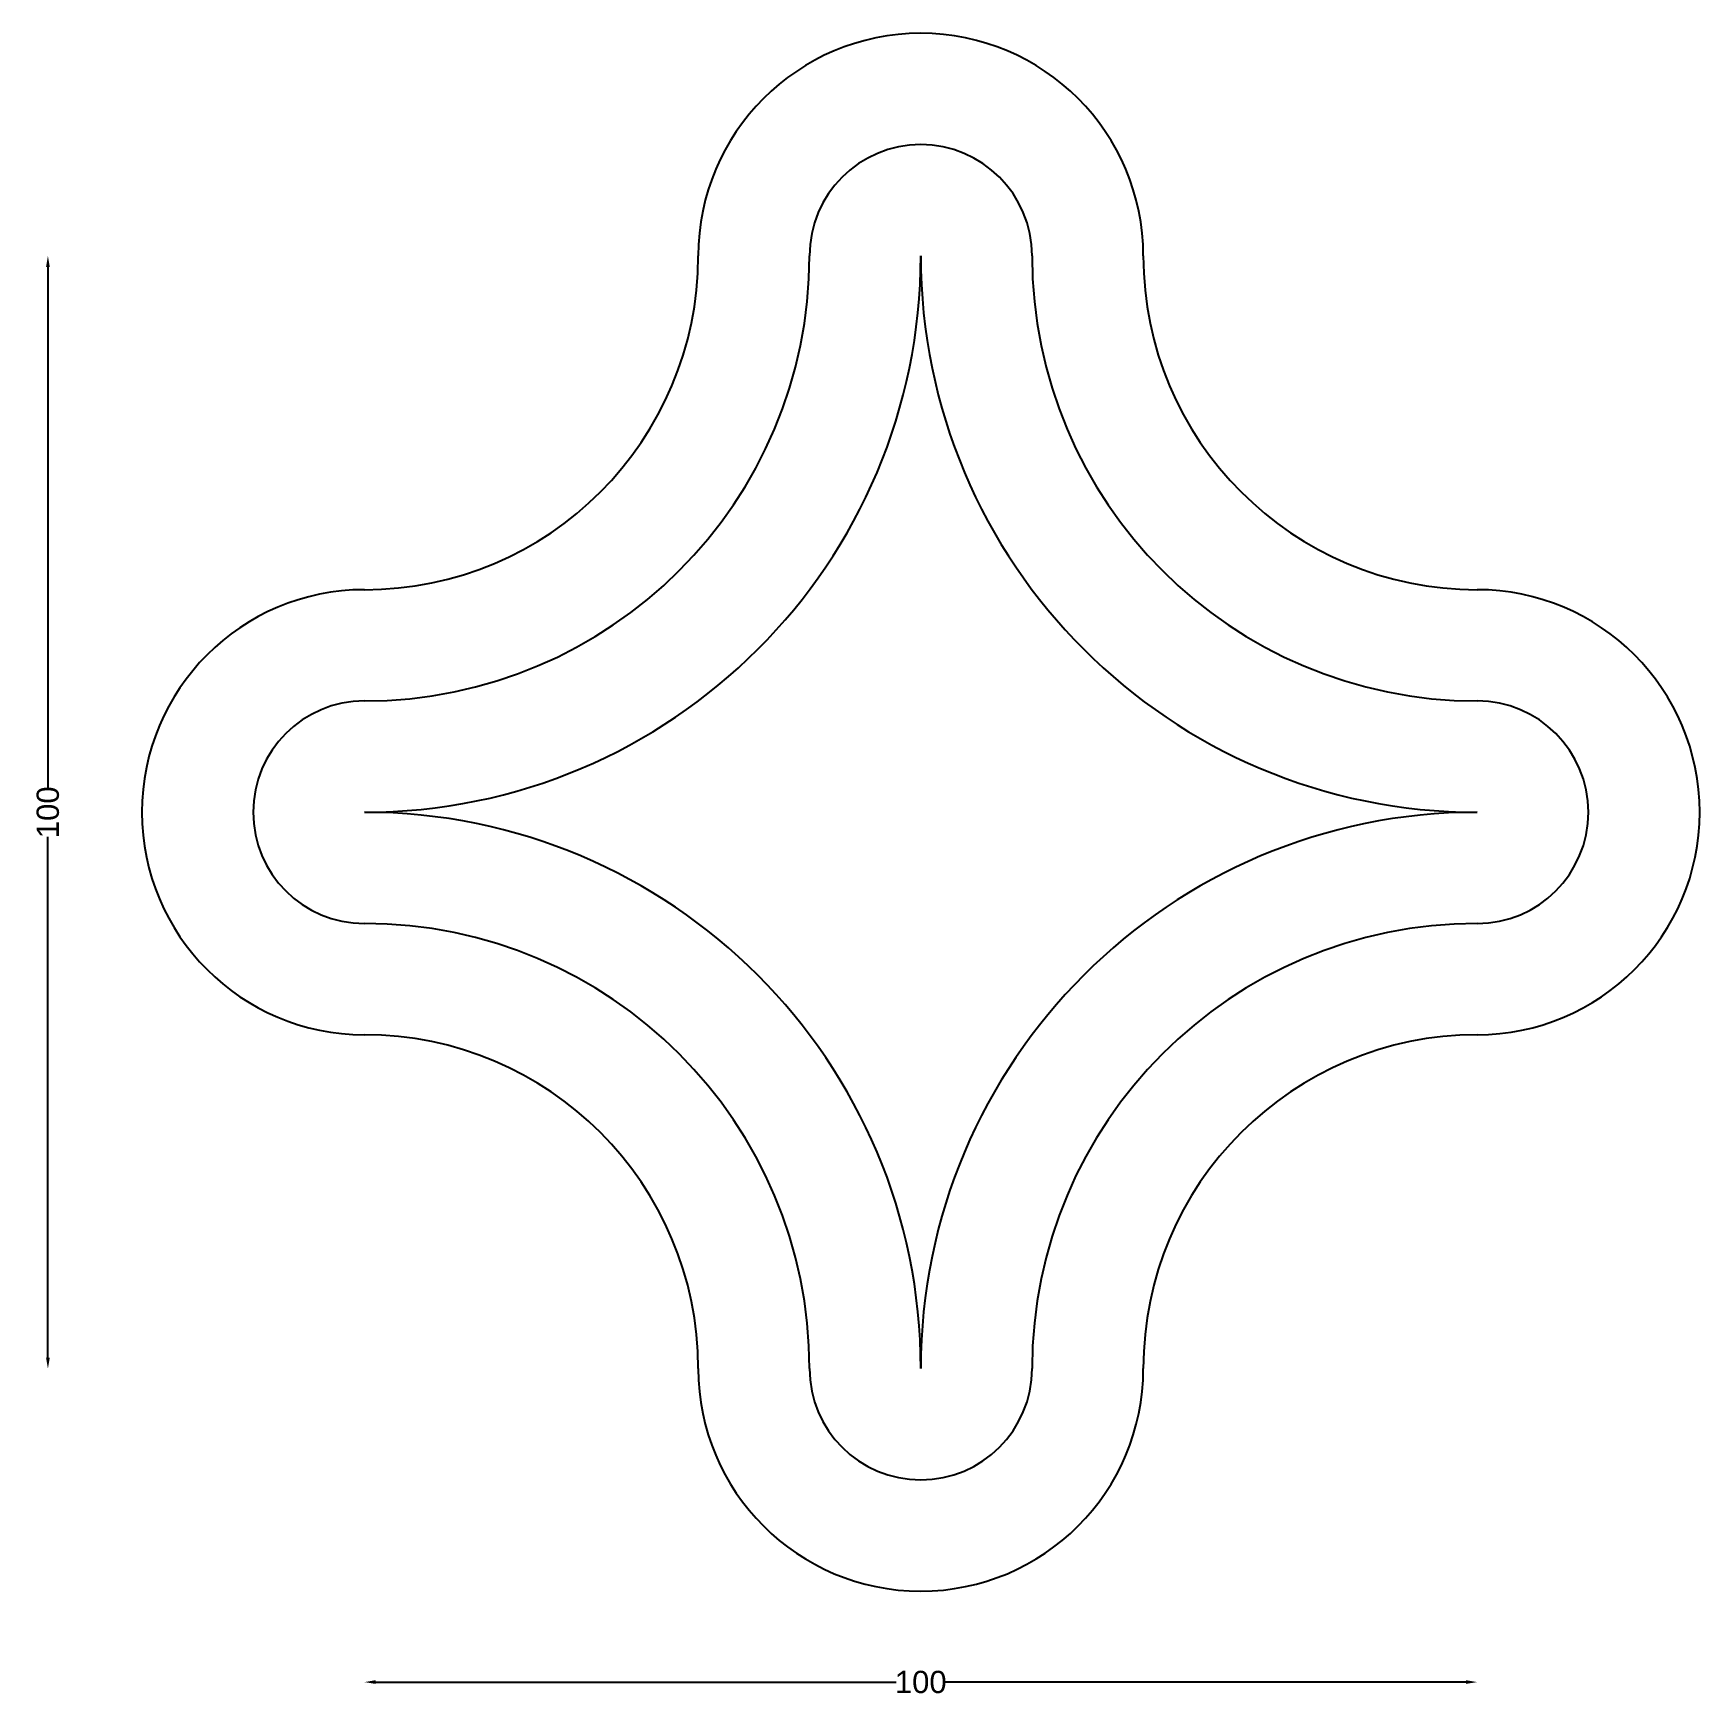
# Model space of a CAD drawing. Header units: inches. Extents: x 6 to 2718, y -10 to 880.
# Drawn here: x 2567.8 to 2717.6, y 417.5 to 567 of the extents above; entities that cross this region are included whole.
import ezdxf

# ---------------------------------------------------------------- set-up
doc = ezdxf.new("R2010")
doc.units = ezdxf.units.IN
doc.header["$MEASUREMENT"] = 0
doc.styles.get("Standard").update_dxf_attribs({"font": 'arial.ttf'})
doc.dimstyles.get("Standard").update_dxf_attribs({"dimtxt": 2, "dimasz": 1, "dimexe": 0.18, "dimexo": 0.0625, "dimgap": 0.09, "dimtad": 0, "dimtoh": 1, "dimdsep": 46, "dimtxsty": 'Standard', "dimcen": 1, "dimse1": 1, "dimse2": 1, "dimadec": 0, "dimazin": 0, "dimtfac": 1, "dimtofl": 0, "dimtmove": 0, "dimatfit": 3, "dimfxl": 1, "dimtolj": 1, "dimtzin": 0, "dimarcsym": 0})

# ---------------------------------------------------------------- blocks, each defined once
blk = doc.blocks.new('*D27')
at = {"color": 0, "lineweight": -2, "transparency": 16777216}
for p, q in [((2598.56, 418.79), (2645.36, 418.79)), ((2696.56, 418.79), (2649.76, 418.79))]:
    blk.add_line(p, q, dxfattribs=at)
at = {"color": 0, "transparency": 16777216}
for points in [[(2598.56, 418.96), (2598.56, 418.63), (2597.56, 418.79)], [(2696.56, 418.96), (2696.56, 418.63), (2697.56, 418.79)]]:
    blk.add_solid(points, dxfattribs=at)
at = {"layer": 'Defpoints', "color": 0, "transparency": 16777216}
for p in [(2597.56, 496.96), (2697.56, 496.96), (2697.56, 418.79)]:
    blk.add_point(p, dxfattribs=at)
at = {"color": 0, "transparency": 16777216, "insert": (2647.56, 418.79), "char_height": 2, "attachment_point": 5}
blk.add_mtext('\\A1;100', dxfattribs=at)
blk = doc.blocks.new('*D28')
at = {"color": 0, "lineweight": -2, "transparency": 16777216}
for p, q in [((2569.12, 545.96), (2569.12, 499.16)), ((2569.12, 447.96), (2569.12, 494.76))]:
    blk.add_line(p, q, dxfattribs=at)
at = {"color": 0, "transparency": 16777216}
for points in [[(2568.95, 545.96), (2569.29, 545.96), (2569.12, 546.96)], [(2568.95, 447.96), (2569.29, 447.96), (2569.12, 446.96)]]:
    blk.add_solid(points, dxfattribs=at)
at = {"layer": 'Defpoints', "color": 0, "transparency": 16777216}
for p in [(2647.56, 546.96), (2569.12, 446.96), (2647.56, 446.96)]:
    blk.add_point(p, dxfattribs=at)
at = {"color": 0, "transparency": 16777216, "insert": (2569.12, 496.96), "char_height": 2, "attachment_point": 5, "rotation": 90}
blk.add_mtext('\\A1;100', dxfattribs=at)

msp = doc.modelspace()

# ---------------------------------------------------------------- linework, layer by layer
for centre, radius, start, end in [((2647.562, 546.962), 20, 0, 180), ((2647.562, 546.962), 10, 0, 180), ((2597.562, 546.962), 50, 270, 0), ((2597.562, 546.962), 40, 270, 0), ((2597.562, 546.962), 30, 270, 0), ((2697.562, 546.962), 50, 180, 270), ((2697.562, 546.962), 40, 180, 270), ((2697.562, 546.962), 30, 180, 270), ((2597.562, 496.962), 20, 90, 270), ((2697.562, 496.962), 20, 270, 90), ((2597.562, 496.962), 10, 90, 270), ((2697.562, 496.962), 10, 270, 90), ((2597.562, 446.962), 50, 0, 90), ((2697.562, 446.962), 50, 90, 180), ((2597.562, 446.962), 40, 0, 90), ((2697.562, 446.962), 40, 90, 180), ((2597.562, 446.962), 30, 0, 90), ((2697.562, 446.962), 30, 90, 180), ((2647.562, 446.962), 20, 180, 0), ((2647.562, 446.962), 10, 180, 0)]:
    msp.add_arc(centre, radius, start, end)

# ---------------------------------------------------------------- dimensions: what is measured, and where the dimension line sits
dim = msp.add_linear_dim(base=(2569.121, 446.962), p1=(2647.562, 546.962), p2=(2647.562, 446.962), angle=90, dimstyle='Standard')
dim.commit()
dim.dimension.update_dxf_attribs({"geometry": '*D28', "text_midpoint": (2569.121, 496.962)})
dim = msp.add_linear_dim(base=(2697.562, 418.793), p1=(2597.562, 496.962), p2=(2697.562, 496.962), dimstyle='Standard')
dim.commit()
dim.dimension.update_dxf_attribs({"geometry": '*D27', "text_midpoint": (2647.562, 418.793)})

doc.saveas('drawing.dxf')
